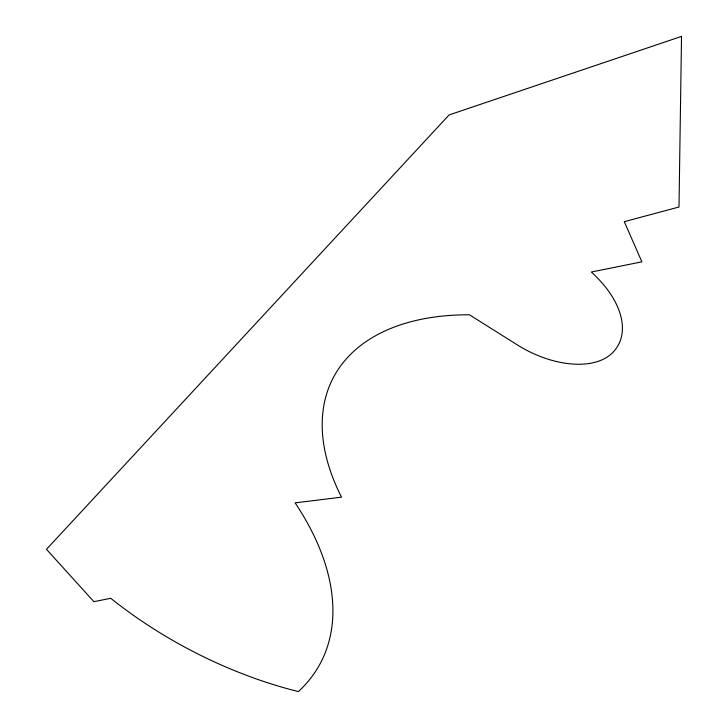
<?xml version="1.0" encoding="UTF-8"?>
<svg xmlns="http://www.w3.org/2000/svg" width="728" height="728" viewBox="0 0 728 728"><rect width="100%" height="100%" fill="white"/><g stroke="black" fill="none" stroke-linecap="round" stroke-linejoin="round"><path stroke-width="1.09" d="M681.526 36.4L678.996 207.016L624.287 221.676L641.887 261.834L591.327 272.026A96.979 56.32 27.9 0 1 611.757 353.499A78.906 45.819 27.9 0 1 517.29 344.89L469.451 314.787A276.203 160.397 27.9 0 0 341.532 497.16L295.122 502.866A305.159 177.204 27.9 0 1 298.371 691.6A298.844 173.537 27.9 0 1 110.738 598.289L93.885 601.683L46.474 549.312L449.103 114.933L681.526 36.4"/></g></svg>
